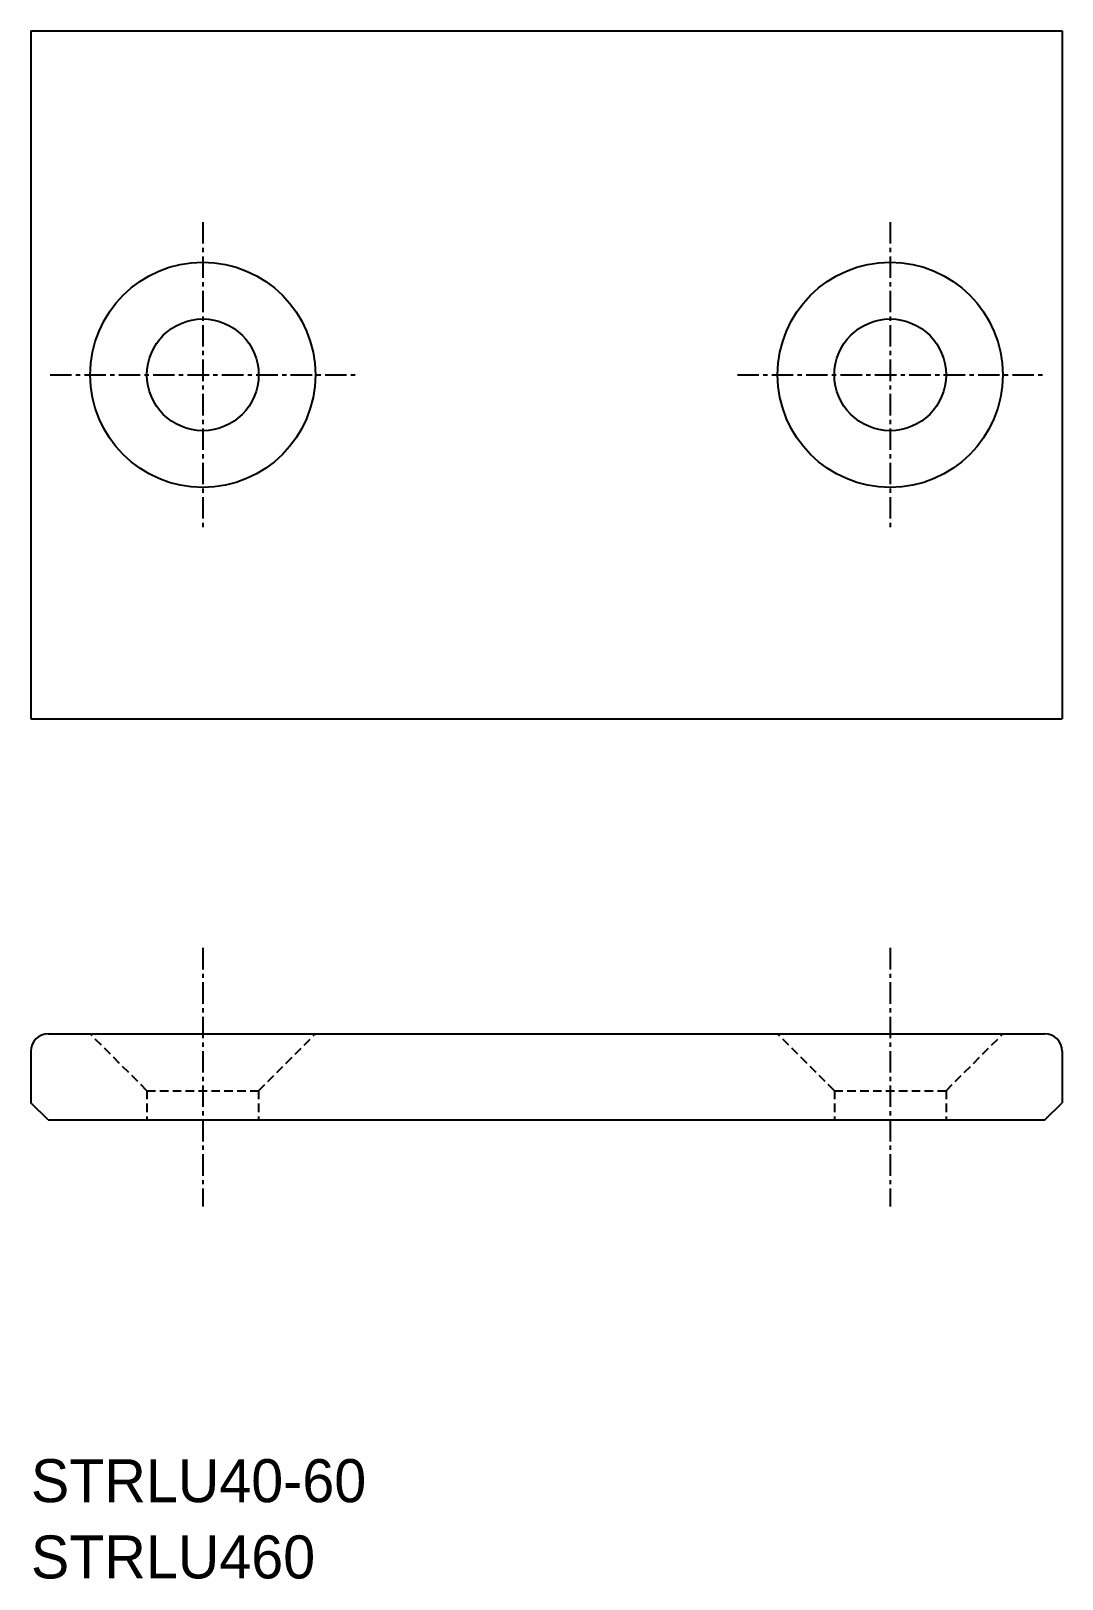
# Model space of a CAD drawing. Extents: x 10 to 70, y 10 to 100.
import ezdxf

# ---------------------------------------------------------------- set-up
doc = ezdxf.new("R2010")
doc.units = 0
doc.linetypes.add('CENTER', pattern=[2, 1.25, -0.25, 0.25, -0.25])
doc.linetypes.add('DASHED', pattern=[0.75, 0.5, -0.25])
doc.layers.get('0').update_dxf_attribs({"linetype": 'CONTINUOUS'})
doc.layers.add('CENTER', color=1, linetype='CENTER')

msp = doc.modelspace()

# ---------------------------------------------------------------- linework, layer by layer
at = {"color": 7, "linetype": 'CONTINUOUS'}
for p, q in [((10, 100), (70, 100)), ((10, 100), (10, 60)), ((70, 100), (70, 60)), ((10, 60), (70, 60)), ((11, 41.666), (69, 41.666)), ((10, 40.666), (10, 37.666)), ((70, 40.666), (70, 37.666)), ((11, 36.666), (10, 37.666)), ((69, 36.666), (70, 37.666)), ((11, 36.666), (69, 36.666))]:
    msp.add_line(p, q, dxfattribs=at)
at = {"color": 3, "linetype": 'DASHED'}
for p, q in [((16.75, 38.366), (13.45, 41.666)), ((23.25, 38.366), (26.55, 41.666)), ((56.75, 38.366), (53.45, 41.666)), ((63.25, 38.366), (66.55, 41.666)), ((16.75, 38.366), (23.25, 38.366)), ((16.75, 38.366), (16.75, 36.666)), ((23.25, 38.366), (23.25, 36.666)), ((56.75, 38.366), (56.75, 36.666)), ((56.75, 38.366), (63.25, 38.366)), ((63.25, 38.366), (63.25, 36.666))]:
    msp.add_line(p, q, dxfattribs=at)
at = {"color": 7, "linetype": 'CONTINUOUS'}
for centre, radius in [((20, 80), 6.55), ((60, 80), 6.55), ((20, 80), 3.25), ((60, 80), 3.25)]:
    msp.add_circle(centre, radius, dxfattribs=at)
for centre, start, end in [((11, 40.666), 90, 180), ((69, 40.666), 0, 90)]:
    msp.add_arc(centre, 1, start, end, dxfattribs=at)
at = {"layer": 'CENTER', "color": 1, "linetype": 'CENTER'}
for p, q in [((20, 88.889), (20, 71.111)), ((60, 88.889), (60, 71.111)), ((11.111, 80), (28.889, 80)), ((51.111, 80), (68.889, 80)), ((20, 46.671), (20, 31.638)), ((60, 46.671), (60, 31.638))]:
    msp.add_line(p, q, dxfattribs=at)

# ---------------------------------------------------------------- texts
at = {"color": 7, "linetype": 'CONTINUOUS'}
for s, p in [('STRLU40-60', (10, 14.435)), ('STRLU460', (10, 10))]:
    msp.add_text(s, height=2.5, dxfattribs=at).set_placement(p)

doc.saveas('drawing.dxf')
